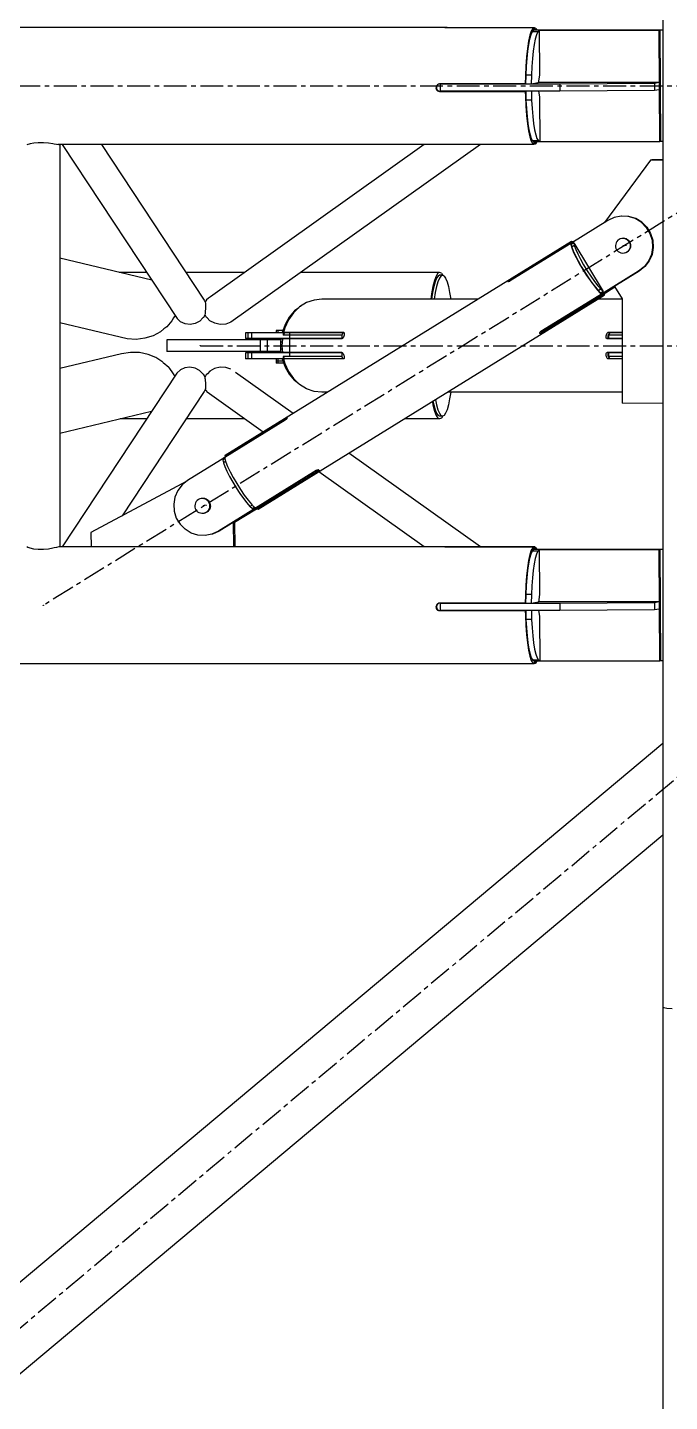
# Model space of a CAD drawing. Header units: millimetres. Extents: x 5143 to 30813, y 232 to 21408.
# Drawn here: x 11543.5 to 11766.2, y 8814.3 to 9290.6 of the extents above; entities that cross this region are included whole.
import ezdxf

# ---------------------------------------------------------------- set-up
doc = ezdxf.new("R2010")
doc.units = ezdxf.units.MM
doc.header["$LTSCALE"] = 0.25
doc.linetypes.add('CENTER', pattern=[50.8, 31.75, -6.35, 6.35, -6.35])
doc.linetypes.add('XKITLINE00', pattern=[0])

msp = doc.modelspace()

# ---------------------------------------------------------------- linework, layer by layer
at = {"color": 8, "linetype": 'XKITLINE00'}
for p, q in [((11763.8, 10620.27), (11763.8, 8951.04)), ((11688.46, 9290.57), (10454.1, 9290.57)), ((11688.21, 9290.52), (11688.2, 9290.49)), ((11688.29, 9290.46), (11688.2, 9290.49)), ((11688.31, 9290.55), (11688.21, 9290.52)), ((11688.45, 9290.44), (11688.29, 9290.46)), ((11688.46, 9290.57), (11688.31, 9290.55)), ((11688.7, 9290.42), (11688.45, 9290.44)), ((11688.49, 9290.57), (11688.46, 9290.57)), ((11688.75, 9290.54), (11688.49, 9290.57)), ((11689, 9290.41), (11688.7, 9290.42)), ((11689.06, 9290.53), (11688.75, 9290.54)), ((11689.34, 9290.4), (11689, 9290.41)), ((11689.4, 9290.51), (11689.06, 9290.53)), ((11718.97, 9290.4), (11689.34, 9290.4)), ((11689.75, 9290.51), (11689.4, 9290.51)), ((11689.4, 9290.51), (11689.4, 9290.4)), ((11719.39, 9290.51), (11689.75, 9290.51)), ((11689.75, 9290.51), (11689.76, 9290.4)), ((11717.7, 9287.86), (11717.25, 9285.83)), ((11718.06, 9288.03), (11717.64, 9286.56)), ((11718.2, 9289.35), (11717.7, 9287.86)), ((11718.52, 9289.05), (11718.06, 9288.03)), ((11718.73, 9290.27), (11718.2, 9289.35)), ((11718.99, 9289.59), (11718.52, 9289.05)), ((11720.49, 9289.05), (11718.52, 9289.05)), ((11718.97, 9290.4), (11718.73, 9290.27)), ((11718.97, 9290.4), (11718.98, 9289.57)), ((11762.85, 9289.6), (11718.98, 9289.6)), ((11720.97, 9289.59), (11718.99, 9289.59)), ((11719.38, 9289.66), (11719.38, 9289.6)), ((11721.36, 9289.66), (11719.38, 9289.66)), ((11719.39, 9290.51), (11719.4, 9289.66)), ((11719.82, 9290.27), (11719.39, 9290.51)), ((11720.04, 9288.03), (11719.61, 9286.56)), ((11719.82, 9290.27), (11720.17, 9289.66)), ((11720.49, 9289.05), (11720.04, 9288.03)), ((11720.97, 9289.59), (11720.49, 9289.05)), ((11720.97, 9289.59), (11721.04, 9273.99)), ((11762.46, 9289.53), (11720.97, 9289.53)), ((11721.36, 9289.66), (11721.36, 9289.6)), ((11721.42, 9289.62), (11721.36, 9289.66)), ((11723.64, 9289.66), (11723.33, 9289.6)), ((11763.8, 9289.6), (11723.33, 9289.6)), ((11763.8, 9289.66), (11723.64, 9289.66)), ((11762.85, 9289.6), (11762.46, 9289.53)), ((11762.46, 9289.53), (11762.64, 9250.95)), ((11762.85, 9289.6), (11763.03, 9251.02)), ((11716.86, 9283.32), (11716.55, 9280.42)), ((11716.93, 9282.41), (11716.66, 9279.83)), ((11717.25, 9285.83), (11716.86, 9283.32)), ((11717.26, 9284.66), (11716.93, 9282.41)), ((11717.64, 9286.56), (11717.26, 9284.66)), ((11718.9, 9282.41), (11718.63, 9279.83)), ((11719.23, 9284.66), (11718.9, 9282.41)), ((11719.61, 9286.56), (11719.23, 9284.66)), ((11716.55, 9280.42), (11716.32, 9277.22)), ((11716.66, 9279.83), (11716.45, 9277.02)), ((11718.63, 9279.83), (11718.43, 9277.02)), ((11716.17, 9273.8), (11716.14, 9271.02)), ((11716.32, 9277.22), (11716.17, 9273.8)), ((11716.32, 9274.03), (11716.27, 9270.95)), ((11716.45, 9277.02), (11716.32, 9274.03)), ((11718.3, 9274.03), (11716.32, 9274.03)), ((11718.3, 9274.03), (11718.24, 9270.95)), ((11718.43, 9277.02), (11718.3, 9274.03)), ((11721.04, 9273.99), (11720.66, 9271.41)), ((11685.2, 9270.02), (11685.16, 9269.67)), ((11685.16, 9269.67), (11685.21, 9269.32)), ((11685.31, 9270.27), (11685.2, 9270.02)), ((11685.21, 9269.32), (11685.35, 9269)), ((11685.33, 9270.34), (11685.31, 9270.27)), ((11685.55, 9270.63), (11685.33, 9270.34)), ((11685.39, 9270.05), (11685.35, 9269.71)), ((11685.35, 9269.71), (11685.4, 9269.36)), ((11685.35, 9269), (11685.57, 9268.72)), ((11685.47, 9270.27), (11685.39, 9270.05)), ((11685.4, 9269.36), (11685.53, 9269.03)), ((11685.52, 9270.38), (11685.47, 9270.27)), ((11685.73, 9270.66), (11685.52, 9270.38)), ((11685.53, 9269.03), (11685.75, 9268.75)), ((11685.83, 9270.84), (11685.55, 9270.63)), ((11685.85, 9268.5), (11685.57, 9268.72)), ((11686.01, 9270.88), (11685.73, 9270.66)), ((11686.03, 9268.54), (11685.75, 9268.75)), ((11686.15, 9270.98), (11685.83, 9270.84)), ((11686.17, 9268.37), (11685.85, 9268.5)), ((11686.3, 9271), (11686.01, 9270.88)), ((11686.35, 9268.4), (11686.03, 9268.54)), ((11686.5, 9271.02), (11686.15, 9270.98)), ((11686.35, 9268.4), (11686.17, 9268.37)), ((11686.52, 9268.32), (11686.17, 9268.37)), ((11686.7, 9268.36), (11686.35, 9268.4)), ((11716.14, 9271.02), (11686.5, 9271.02)), ((11686.7, 9268.36), (11686.52, 9268.32)), ((11716.15, 9268.32), (11686.52, 9268.32)), ((11687.02, 9271.02), (11686.64, 9270.95)), ((11716.27, 9270.95), (11686.64, 9270.95)), ((11686.64, 9270.95), (11686.65, 9268.45)), ((11716.28, 9268.45), (11686.65, 9268.45)), ((11716.28, 9268.36), (11686.7, 9268.36)), ((11689.45, 9268.45), (11689.45, 9268.36)), ((11716.27, 9271.05), (11716.14, 9271.02)), ((11716.28, 9268.35), (11716.15, 9268.32)), ((11716.15, 9268.32), (11716.17, 9266.75)), ((11718.24, 9270.95), (11716.27, 9270.95)), ((11718.25, 9268.45), (11716.28, 9268.45)), ((11716.29, 9268.45), (11716.28, 9268.45)), ((11716.28, 9268.45), (11716.36, 9265.39)), ((11720.66, 9271.41), (11718.24, 9270.95)), ((11728.13, 9270.95), (11718.25, 9270.95)), ((11718.26, 9268.45), (11718.25, 9268.45)), ((11718.25, 9268.45), (11718.34, 9265.39)), ((11728.14, 9268.45), (11718.26, 9268.45)), ((11762.54, 9271.49), (11720.67, 9271.49)), ((11720.75, 9268.45), (11721.07, 9266.49)), ((11760.99, 9271.19), (11728.13, 9270.95)), ((11728.13, 9270.95), (11728.14, 9268.45)), ((11761, 9268.69), (11728.14, 9268.45)), ((11762.54, 9271.49), (11760.99, 9271.19)), ((11760.99, 9271.19), (11761, 9268.69)), ((11762.55, 9268.99), (11761, 9268.69)), ((11762.54, 9271.49), (11762.55, 9268.99)), ((11716.17, 9266.75), (11716.32, 9263.33)), ((11716.32, 9263.33), (11716.55, 9260.12)), ((11718.34, 9265.39), (11716.36, 9265.39)), ((11716.36, 9265.39), (11716.52, 9262.46)), ((11718.34, 9265.39), (11718.5, 9262.46)), ((11721.07, 9266.49), (11721.15, 9250.89)), ((11716.52, 9262.46), (11716.75, 9259.73)), ((11716.55, 9260.12), (11716.86, 9257.23)), ((11716.75, 9259.73), (11717.04, 9257.26)), ((11718.5, 9262.46), (11718.72, 9259.73)), ((11718.72, 9259.73), (11719.02, 9257.26)), ((11716.86, 9257.23), (11717.25, 9254.72)), ((11717.04, 9257.26), (11717.39, 9255.13)), ((11717.25, 9254.72), (11717.7, 9252.69)), ((11717.39, 9255.13), (11717.79, 9253.39)), ((11719.02, 9257.26), (11719.37, 9255.13)), ((11719.37, 9255.13), (11719.77, 9253.39)), ((11543.59, 9250.03), (11543.31, 9249.93)), ((11544.13, 9250.08), (11543.59, 9250.03)), ((11544.4, 9250.2), (11544.13, 9250.08)), ((11545.66, 9250.45), (11544.4, 9250.2)), ((11547.25, 9250.58), (11545.66, 9250.45)), ((11549.01, 9250.58), (11547.25, 9250.58)), ((11550.77, 9250.45), (11549.01, 9250.58)), ((11552.36, 9250.2), (11550.77, 9250.45)), ((11552.79, 9250.08), (11552.36, 9250.2)), ((11553.62, 9250.03), (11552.79, 9250.08)), ((11554.43, 9249.94), (11553.62, 9250.03)), ((11688.46, 9249.97), (11554.09, 9249.97)), ((11554.3, 9249.97), (11554.27, 9249.95)), ((11554.57, 9249.88), (11554.43, 9249.94)), ((11554.69, 9249.97), (11554.57, 9249.88)), ((11554.71, 9249.97), (11554.71, 9110.61)), ((11555.59, 9249.97), (11595.38, 9189.69)), ((11569.22, 9249.97), (11604.81, 9196.06)), ((11681.05, 9249.97), (11606.99, 9197.22)), ((11700.6, 9250.04), (11614.08, 9188.41)), ((11688.47, 9249.98), (11688.46, 9249.97)), ((11688.64, 9250.01), (11688.47, 9249.98)), ((11688.88, 9250.02), (11688.64, 9250.01)), ((11689.18, 9250.04), (11688.88, 9250.02)), ((11689.52, 9250.04), (11689.18, 9250.04)), ((11719.16, 9250.04), (11689.52, 9250.04)), ((11717.7, 9252.69), (11718.2, 9251.2)), ((11717.79, 9253.39), (11718.23, 9252.09)), ((11718.2, 9251.2), (11718.73, 9250.28)), ((11718.23, 9252.09), (11718.69, 9251.24)), ((11720.67, 9251.24), (11718.69, 9251.24)), ((11719.17, 9250.89), (11718.69, 9251.24)), ((11719.16, 9250.04), (11718.73, 9250.28)), ((11719.16, 9250.9), (11719.16, 9250.04)), ((11719.58, 9250.15), (11719.16, 9250.15)), ((11721.15, 9250.89), (11719.17, 9250.89)), ((11719.57, 9250.89), (11719.58, 9250.15)), ((11719.82, 9250.28), (11719.58, 9250.15)), ((11719.77, 9253.39), (11720.2, 9252.09)), ((11720.17, 9250.89), (11719.82, 9250.28)), ((11720.2, 9252.09), (11720.67, 9251.24)), ((11721.15, 9250.89), (11720.67, 9251.24)), ((11762.64, 9250.95), (11721.15, 9250.95)), ((11763.03, 9251.02), (11762.64, 9250.95)), ((11763.8, 9251.02), (11763.03, 9251.02)), ((11759.61, 9244.61), (11743.62, 9222.98)), ((11760.08, 9244.7), (11759.61, 9244.61)), ((11763.8, 9244.59), (11759.61, 9244.61)), ((11763.8, 9244.69), (11760.08, 9244.7)), ((11752.1, 9225.09), (11749.65, 9225.23)), ((11744.78, 9223.7), (11731.91, 9215.74)), ((11747.01, 9224.73), (11744.78, 9223.7)), ((11749.42, 9225.19), (11747.01, 9224.73)), ((11751.87, 9225.04), (11749.42, 9225.19)), ((11754.21, 9224.31), (11751.87, 9225.04)), ((11754.45, 9224.36), (11752.1, 9225.09)), ((11756.32, 9223.04), (11754.21, 9224.31)), ((11756.56, 9223.08), (11754.45, 9224.36)), ((11758.07, 9221.29), (11756.32, 9223.04)), ((11758.31, 9221.33), (11756.56, 9223.08)), ((11758.07, 9221.29), (11759.36, 9219.17)), ((11758.31, 9221.33), (11759.59, 9219.22)), ((11732.12, 9216.4), (11612.12, 9142.17)), ((11731.91, 9215.71), (11710.89, 9202.71)), ((11731.94, 9216.16), (11710.91, 9203.16)), ((11731.91, 9215.74), (11732.11, 9215.42)), ((11731.91, 9215.71), (11732.1, 9215.41)), ((11731.91, 9215.71), (11731.94, 9215.33)), ((11731.93, 9215.71), (11731.92, 9215.7)), ((11732.12, 9216.4), (11731.94, 9216.16)), ((11731.94, 9216.16), (11732.12, 9215.87)), ((11732.94, 9215.93), (11732.1, 9215.41)), ((11732.53, 9216.28), (11732.12, 9216.4)), ((11732.2, 9216), (11732.14, 9215.88)), ((11733.05, 9216.52), (11732.2, 9216)), ((11732.53, 9216.28), (11732.57, 9216.22)), ((11732.94, 9215.93), (11743.21, 9199.01)), ((11732.94, 9215.93), (11733.15, 9214.98)), ((11733.05, 9216.52), (11732.98, 9216.4)), ((11733.17, 9216.58), (11733.05, 9216.52)), ((11733.26, 9216.58), (11733.17, 9216.58)), ((11747.66, 9215.98), (11747.49, 9215.5)), ((11747.91, 9216.42), (11747.66, 9215.98)), ((11748.24, 9216.8), (11747.91, 9216.42)), ((11748.65, 9217.11), (11748.24, 9216.8)), ((11749.1, 9217.33), (11748.65, 9217.11)), ((11749.58, 9217.46), (11749.1, 9217.33)), ((11750.09, 9217.48), (11749.58, 9217.46)), ((11749.71, 9217.48), (11749.58, 9217.46)), ((11750.21, 9217.51), (11749.71, 9217.48)), ((11750.59, 9217.41), (11750.09, 9217.48)), ((11750.71, 9217.44), (11750.21, 9217.51)), ((11751.06, 9217.24), (11750.59, 9217.41)), ((11751.19, 9217.27), (11750.71, 9217.44)), ((11751.5, 9216.99), (11751.06, 9217.24)), ((11751.62, 9217.01), (11751.19, 9217.27)), ((11751.87, 9216.65), (11751.5, 9216.99)), ((11752, 9216.67), (11751.62, 9217.01)), ((11751.87, 9216.65), (11752.18, 9216.24)), ((11752, 9216.67), (11752.3, 9216.26)), ((11752.3, 9216.26), (11752.18, 9216.24)), ((11752.18, 9216.24), (11752.4, 9215.78)), ((11752.3, 9216.26), (11752.52, 9215.8)), ((11752.4, 9215.78), (11752.53, 9215.29)), ((11752.52, 9215.8), (11752.65, 9215.31)), ((11759.36, 9219.17), (11760.11, 9216.8)), ((11759.59, 9219.22), (11760.34, 9216.85)), ((11760.11, 9216.8), (11760.28, 9214.33)), ((11760.34, 9216.85), (11760.51, 9214.37)), ((11731.94, 9215.33), (11732.3, 9214.16)), ((11732.1, 9215.41), (11732.31, 9214.46)), ((11732.3, 9214.16), (11732.92, 9212.63)), ((11733.15, 9214.98), (11732.31, 9214.46)), ((11732.31, 9214.46), (11732.79, 9213.15)), ((11732.79, 9213.15), (11733.51, 9211.54)), ((11732.92, 9212.63), (11733.8, 9210.82)), ((11733.15, 9214.98), (11733.63, 9213.67)), ((11733.51, 9211.54), (11734.45, 9209.71)), ((11733.63, 9213.67), (11734.36, 9212.06)), ((11734.36, 9212.06), (11735.29, 9210.23)), ((11747.49, 9215.5), (11747.43, 9215)), ((11747.43, 9215), (11747.46, 9214.49)), ((11747.46, 9214.49), (11747.58, 9213.99)), ((11747.58, 9213.99), (11747.81, 9213.53)), ((11747.81, 9213.53), (11748.11, 9213.13)), ((11748.49, 9212.79), (11748.11, 9213.13)), ((11748.92, 9212.53), (11748.49, 9212.79)), ((11749.4, 9212.36), (11748.92, 9212.53)), ((11749.9, 9212.29), (11749.4, 9212.36)), ((11750.4, 9212.32), (11749.9, 9212.29)), ((11750.89, 9212.45), (11750.4, 9212.32)), ((11750.52, 9212.34), (11750.4, 9212.32)), ((11751.01, 9212.47), (11750.52, 9212.34)), ((11751.34, 9212.67), (11750.89, 9212.45)), ((11751.46, 9212.69), (11751.01, 9212.47)), ((11751.74, 9212.97), (11751.34, 9212.67)), ((11751.46, 9212.69), (11751.34, 9212.67)), ((11751.86, 9213), (11751.46, 9212.69)), ((11752.07, 9213.35), (11751.74, 9212.97)), ((11752.2, 9213.38), (11751.86, 9213)), ((11752.33, 9213.79), (11752.07, 9213.35)), ((11752.45, 9213.82), (11752.2, 9213.38)), ((11752.49, 9214.27), (11752.33, 9213.79)), ((11752.62, 9214.3), (11752.45, 9213.82)), ((11752.56, 9214.78), (11752.49, 9214.27)), ((11752.53, 9215.29), (11752.56, 9214.78)), ((11752.68, 9214.8), (11752.62, 9214.3)), ((11752.65, 9215.31), (11752.68, 9214.8)), ((11759.86, 9211.88), (11758.87, 9209.62)), ((11760.09, 9211.93), (11759.1, 9209.66)), ((11760.28, 9214.33), (11759.86, 9211.88)), ((11760.51, 9214.37), (11760.09, 9211.93)), ((11586.6, 9202.99), (11554.71, 9210.61)), ((11733.8, 9210.82), (11734.87, 9208.82)), ((11734.45, 9209.71), (11735.55, 9207.74)), ((11734.87, 9208.82), (11736.09, 9206.73)), ((11735.29, 9210.23), (11736.39, 9208.26)), ((11735.55, 9207.74), (11736.77, 9205.74)), ((11736.09, 9206.73), (11737.39, 9204.66)), ((11736.39, 9208.26), (11737.61, 9206.27)), ((11737.61, 9206.27), (11738.87, 9204.33)), ((11757.37, 9207.66), (11755.45, 9206.12)), ((11757.6, 9207.7), (11755.69, 9206.16)), ((11758.87, 9209.62), (11757.37, 9207.66)), ((11757.6, 9207.7), (11757.37, 9207.66)), ((11759.1, 9209.66), (11757.6, 9207.7)), ((11584.83, 9205.67), (11575.35, 9205.67)), ((11618.91, 9205.67), (11598.46, 9205.67)), ((11686.44, 9205.67), (11638.32, 9205.67)), ((11684.65, 9202.91), (11684.12, 9200.82)), ((11684.86, 9202.47), (11684.39, 9200.8)), ((11685.22, 9204.43), (11684.65, 9202.91)), ((11685.37, 9203.69), (11684.86, 9202.47)), ((11685.82, 9205.36), (11685.22, 9204.43)), ((11685.9, 9204.43), (11685.37, 9203.69)), ((11685.85, 9202.47), (11685.38, 9200.8)), ((11686.44, 9205.67), (11685.82, 9205.36)), ((11686.36, 9203.69), (11685.85, 9202.47)), ((11686.44, 9204.67), (11685.9, 9204.43)), ((11686.89, 9204.43), (11686.36, 9203.69)), ((11687.06, 9205.36), (11686.44, 9205.67)), ((11687.43, 9204.67), (11686.44, 9204.67)), ((11687.43, 9204.67), (11686.89, 9204.43)), ((11687.06, 9205.36), (11687.54, 9204.63)), ((11687.97, 9204.43), (11687.43, 9204.67)), ((11687.97, 9204.43), (11688.5, 9203.69)), ((11688.5, 9203.69), (11689, 9202.47)), ((11689, 9202.47), (11689.48, 9200.8)), ((11710.18, 9202.65), (11710.15, 9202.54)), ((11710.15, 9202.54), (11710.2, 9202.48)), ((11710.2, 9202.68), (11710.18, 9202.65)), ((11710.3, 9202.76), (11710.2, 9202.68)), ((11710.3, 9202.46), (11710.2, 9202.48)), ((11710.48, 9202.88), (11710.3, 9202.76)), ((11710.47, 9202.5), (11710.3, 9202.46)), ((11710.67, 9202.58), (11710.47, 9202.5)), ((11710.69, 9203.02), (11710.48, 9202.88)), ((11710.89, 9202.71), (11710.67, 9202.58)), ((11710.91, 9203.16), (11710.69, 9203.02)), ((11710.69, 9203.02), (11710.88, 9202.7)), ((11710.91, 9203.16), (11711.11, 9202.84)), ((11755.69, 9206.16), (11721.79, 9185.2)), ((11736.77, 9205.74), (11738.03, 9203.81)), ((11737.39, 9204.66), (11738.72, 9202.71)), ((11738.03, 9203.81), (11739.28, 9202.04)), ((11738.72, 9202.71), (11740, 9200.97)), ((11738.87, 9204.33), (11740.12, 9202.56)), ((11739.28, 9202.04), (11740.46, 9200.51)), ((11740.12, 9202.56), (11741.3, 9201.03)), ((11755.45, 9206.12), (11742.59, 9198.16)), ((11755.69, 9206.16), (11755.45, 9206.12)), ((11606.32, 9196.72), (11605.65, 9196.23)), ((11606.99, 9197.22), (11606.32, 9196.72)), ((11607.08, 9197.25), (11606.99, 9197.22)), ((11743.47, 9197.71), (11623.46, 9123.48)), ((11683.65, 9198.24), (11683.4, 9196.42)), ((11683.95, 9198.72), (11683.6, 9196.42)), ((11684.12, 9200.82), (11683.65, 9198.24)), ((11684.39, 9200.8), (11683.95, 9198.72)), ((11684.94, 9198.72), (11684.59, 9196.42)), ((11685.38, 9200.8), (11684.94, 9198.72)), ((11689.48, 9200.8), (11689.91, 9198.72)), ((11689.91, 9198.72), (11690.27, 9196.42)), ((11742.55, 9198.18), (11721.53, 9185.18)), ((11742.7, 9198.18), (11721.67, 9185.18)), ((11743.06, 9197.84), (11722.04, 9184.83)), ((11740, 9200.97), (11741.17, 9199.55)), ((11740.46, 9200.51), (11741.51, 9199.31)), ((11741.17, 9199.55), (11742.17, 9198.49)), ((11741.3, 9201.03), (11742.35, 9199.83)), ((11742.35, 9199.83), (11741.51, 9199.31)), ((11742.37, 9198.49), (11741.51, 9199.31)), ((11742.55, 9198.18), (11742.17, 9198.49)), ((11743.21, 9199.01), (11742.35, 9199.83)), ((11743.21, 9199.01), (11742.37, 9198.49)), ((11742.37, 9198.49), (11742.55, 9198.18)), ((11742.38, 9198.49), (11742.59, 9198.16)), ((11742.7, 9198.18), (11742.59, 9198.16)), ((11742.84, 9198.21), (11743.06, 9197.84)), ((11742.84, 9198.21), (11742.88, 9198.14)), ((11743.72, 9198.66), (11742.88, 9198.14)), ((11743.09, 9198.06), (11742.88, 9198.14)), ((11743.47, 9197.71), (11743.06, 9197.84)), ((11743.93, 9198.58), (11743.09, 9198.06)), ((11743.26, 9198.05), (11743.09, 9198.06)), ((11743.39, 9198.12), (11743.26, 9198.05)), ((11744.23, 9198.64), (11743.39, 9198.12)), ((11743.65, 9197.95), (11743.47, 9197.71)), ((11743.51, 9198.19), (11743.65, 9197.95)), ((11743.68, 9198.73), (11743.72, 9198.66)), ((11743.93, 9198.58), (11743.72, 9198.66)), ((11744.1, 9198.57), (11743.93, 9198.58)), ((11744.23, 9198.64), (11744.1, 9198.57)), ((11744.15, 9199.03), (11744.31, 9198.78)), ((11744.31, 9198.78), (11744.23, 9198.64)), ((11747.21, 9200.65), (11744.29, 9198.84)), ((11747.25, 9200.58), (11744.32, 9198.76)), ((11747.09, 9200.85), (11749.74, 9196.48)), ((11604.81, 9196.06), (11605.07, 9195.56)), ((11605.07, 9195.56), (11605.23, 9195.13)), ((11605.65, 9196.23), (11605.13, 9195.44)), ((11605.24, 9193.56), (11605.15, 9191.83)), ((11605.23, 9195.13), (11605.21, 9195.02)), ((11605.21, 9195.02), (11605.28, 9193.77)), ((11605.28, 9193.77), (11605.24, 9193.56)), ((11636.16, 9192.33), (11634.3, 9190.19)), ((11637.88, 9193.7), (11635.77, 9191.69)), ((11637.61, 9193.44), (11636.16, 9192.33)), ((11640.29, 9195.2), (11637.88, 9193.7)), ((11638.34, 9194), (11638.21, 9193.91)), ((11638.48, 9194.07), (11638.34, 9194)), ((11642.9, 9196.11), (11640.29, 9195.2)), ((11645.62, 9196.42), (11642.9, 9196.11)), ((11699.83, 9196.42), (11645.62, 9196.42)), ((11749.74, 9196.42), (11741.39, 9196.42)), ((11749.74, 9196.48), (11749.74, 9160.31)), ((11578.05, 9182.66), (11554.71, 9188.23)), ((11593.61, 9188.86), (11591.81, 9186.83)), ((11594.15, 9189.89), (11593.61, 9188.86)), ((11594.72, 9190.69), (11594.15, 9189.89)), ((11596.62, 9188.54), (11595.38, 9189.69)), ((11598.18, 9187.82), (11596.62, 9188.54)), ((11599.92, 9187.62), (11598.18, 9187.82)), ((11601.66, 9187.95), (11599.92, 9187.62)), ((11603.24, 9188.78), (11601.66, 9187.95)), ((11604.37, 9189.89), (11603.24, 9188.78)), ((11604.5, 9190.02), (11604.37, 9189.89)), ((11605.01, 9190.9), (11604.5, 9190.02)), ((11605.08, 9191.53), (11605.01, 9190.9)), ((11605.03, 9191.11), (11605.51, 9190.22)), ((11605.15, 9191.83), (11605.08, 9191.53)), ((11605.85, 9189.89), (11605.51, 9190.22)), ((11605.85, 9189.89), (11606.77, 9188.93)), ((11608.43, 9188.04), (11606.77, 9188.93)), ((11610.32, 9187.63), (11608.43, 9188.04)), ((11612.27, 9187.76), (11610.32, 9187.63)), ((11614.08, 9188.41), (11612.27, 9187.76)), ((11632.84, 9187.67), (11631.83, 9184.87)), ((11634.04, 9189.25), (11632.76, 9186.46)), ((11634.3, 9190.19), (11632.84, 9187.67)), ((11633.32, 9187.67), (11632.84, 9187.67)), ((11635.77, 9191.69), (11634.04, 9189.25)), ((11581.17, 9182.47), (11578.05, 9182.66)), ((11584.24, 9182.83), (11581.17, 9182.47)), ((11587.11, 9183.71), (11584.24, 9182.83)), ((11589.64, 9185.08), (11587.11, 9183.71)), ((11590.79, 9186.08), (11589.64, 9185.08)), ((11591.81, 9186.83), (11590.79, 9186.08)), ((11619.07, 9184.77), (11619.07, 9182.77)), ((11653.22, 9184.77), (11619.07, 9184.77)), ((11621.16, 9182.77), (11619.07, 9182.77)), ((11619.9, 9184.77), (11619.9, 9182.77)), ((11621.16, 9184.77), (11621.16, 9182.77)), ((11652.81, 9182.77), (11621.16, 9182.77)), ((11629.86, 9185.57), (11629.77, 9185.57)), ((11629.77, 9185.57), (11629.77, 9184.77)), ((11632.08, 9185.57), (11629.86, 9185.57)), ((11630.38, 9185.57), (11630.38, 9184.77)), ((11630.39, 9182.77), (11630.39, 9182.27)), ((11631.39, 9182.67), (11631.27, 9181.48)), ((11631.9, 9182.67), (11631.39, 9182.67)), ((11631.9, 9182.67), (11631.7, 9180.27)), ((11632.34, 9184.87), (11631.83, 9184.87)), ((11652.58, 9182.67), (11631.9, 9182.67)), ((11632.2, 9184.77), (11632.2, 9183.97)), ((11632.6, 9184.77), (11632.2, 9183.97)), ((11652.47, 9183.97), (11632.2, 9183.97)), ((11632.76, 9186.46), (11632.34, 9184.87)), ((11653.03, 9184.87), (11632.34, 9184.87)), ((11636.68, 9184.87), (11636.68, 9184.77)), ((11638.31, 9182.77), (11638.31, 9182.67)), ((11638.93, 9184.87), (11638.93, 9184.77)), ((11652.87, 9184.77), (11652.47, 9183.97)), ((11652.47, 9183.97), (11652.47, 9182.77)), ((11652.75, 9182.72), (11652.58, 9182.67)), ((11652.9, 9182.85), (11652.75, 9182.72)), ((11653.04, 9183.05), (11652.9, 9182.85)), ((11653.17, 9184.83), (11653.03, 9184.87)), ((11653.15, 9183.32), (11653.04, 9183.05)), ((11653.18, 9183.43), (11653.15, 9183.32)), ((11653.17, 9184.83), (11653.29, 9184.7)), ((11653.26, 9183.62), (11653.18, 9183.43)), ((11653.34, 9183.93), (11653.26, 9183.62)), ((11653.29, 9184.7), (11653.36, 9184.5)), ((11653.37, 9184.23), (11653.34, 9183.93)), ((11653.36, 9184.5), (11653.37, 9184.23)), ((11721.07, 9184.73), (11721.05, 9184.6)), ((11721.05, 9184.6), (11721.1, 9184.51)), ((11721.16, 9184.88), (11721.07, 9184.73)), ((11721.22, 9184.46), (11721.1, 9184.51)), ((11721.32, 9185.03), (11721.16, 9184.88)), ((11721.26, 9184.46), (11721.22, 9184.46)), ((11721.38, 9184.5), (11721.26, 9184.46)), ((11721.32, 9185.01), (11721.28, 9184.99)), ((11721.53, 9185.18), (11721.32, 9185.03)), ((11721.55, 9185.12), (11721.32, 9185.01)), ((11721.58, 9184.58), (11721.38, 9184.5)), ((11721.66, 9185.19), (11721.55, 9185.12)), ((11721.55, 9185.12), (11721.81, 9184.7)), ((11721.81, 9184.7), (11721.58, 9184.58)), ((11721.62, 9185.23), (11721.67, 9185.18)), ((11721.79, 9185.2), (11721.67, 9185.18)), ((11721.81, 9185.21), (11722.04, 9184.83)), ((11722.04, 9184.83), (11721.81, 9184.7)), ((11744.08, 9183.62), (11744.05, 9183.43)), ((11744.05, 9183.43), (11744.06, 9183.32)), ((11744.06, 9183.32), (11744.13, 9183.05)), ((11744.16, 9183.93), (11744.08, 9183.62)), ((11744.13, 9183.05), (11744.23, 9182.85)), ((11744.28, 9184.23), (11744.16, 9183.93)), ((11744.37, 9182.72), (11744.23, 9182.85)), ((11744.44, 9184.5), (11744.28, 9184.23)), ((11745.09, 9182.72), (11744.37, 9182.72)), ((11744.52, 9182.67), (11744.37, 9182.72)), ((11744.61, 9184.7), (11744.44, 9184.5)), ((11749.74, 9182.67), (11744.52, 9182.67)), ((11744.79, 9184.83), (11744.61, 9184.7)), ((11744.96, 9184.87), (11744.79, 9184.83)), ((11745.54, 9184.83), (11744.79, 9184.83)), ((11744.82, 9183.62), (11744.79, 9183.32)), ((11744.79, 9183.32), (11744.79, 9183.26)), ((11744.79, 9183.26), (11744.85, 9183.05)), ((11744.9, 9183.93), (11744.82, 9183.62)), ((11744.85, 9183.05), (11744.95, 9182.85)), ((11745.03, 9184.23), (11744.9, 9183.93)), ((11745.09, 9182.72), (11744.95, 9182.85)), ((11749.74, 9184.87), (11744.96, 9184.87)), ((11745.18, 9184.5), (11745.03, 9184.23)), ((11745.45, 9184.77), (11745.05, 9183.97)), ((11749.74, 9183.97), (11745.05, 9183.97)), ((11745.05, 9183.97), (11745.05, 9182.77)), ((11749.74, 9182.77), (11745.05, 9182.77)), ((11745.24, 9182.67), (11745.09, 9182.72)), ((11745.36, 9184.7), (11745.18, 9184.5)), ((11745.44, 9184.76), (11745.36, 9184.7)), ((11749.74, 9184.77), (11745.45, 9184.77)), ((11745.54, 9184.83), (11745.46, 9184.77)), ((11745.71, 9184.87), (11745.54, 9184.83)), ((11579.19, 9177.96), (11576.08, 9177.49)), ((11582.32, 9177.89), (11579.19, 9177.96)), ((11585.34, 9177.27), (11582.32, 9177.89)), ((11591.8, 9182.27), (11591.8, 9178.27)), ((11629.33, 9182.27), (11591.8, 9182.27)), ((11631.35, 9178.27), (11591.8, 9178.27)), ((11619.07, 9177.77), (11619.07, 9175.77)), ((11652.81, 9177.77), (11619.07, 9177.77)), ((11619.9, 9177.77), (11619.9, 9175.77)), ((11621.16, 9177.77), (11621.16, 9175.77)), ((11624.23, 9182.27), (11624.23, 9178.27)), ((11626.63, 9182.27), (11626.63, 9178.27)), ((11631.35, 9182.27), (11629.33, 9182.27)), ((11630.39, 9178.27), (11630.39, 9177.77)), ((11631.27, 9181.48), (11631.23, 9180.27)), ((11631.23, 9180.27), (11631.27, 9179.07)), ((11631.8, 9181.48), (11631.27, 9181.48)), ((11631.8, 9179.07), (11631.27, 9179.07)), ((11631.27, 9179.07), (11631.39, 9177.87)), ((11631.9, 9177.87), (11631.39, 9177.87)), ((11631.7, 9180.27), (11631.9, 9177.87)), ((11652.58, 9177.87), (11631.9, 9177.87)), ((11638.31, 9177.87), (11638.31, 9177.77)), ((11652.47, 9177.77), (11652.47, 9176.58)), ((11652.75, 9177.83), (11652.58, 9177.87)), ((11652.9, 9177.7), (11652.75, 9177.83)), ((11652.9, 9177.7), (11653.04, 9177.5)), ((11744.23, 9177.7), (11744.13, 9177.5)), ((11744.37, 9177.83), (11744.23, 9177.7)), ((11744.52, 9177.87), (11744.37, 9177.83)), ((11745.09, 9177.83), (11744.37, 9177.83)), ((11749.74, 9177.87), (11744.52, 9177.87)), ((11744.95, 9177.7), (11744.85, 9177.5)), ((11745.09, 9177.83), (11744.95, 9177.7)), ((11749.74, 9177.77), (11745.05, 9177.77)), ((11745.05, 9177.77), (11745.05, 9176.58)), ((11745.24, 9177.87), (11745.09, 9177.83)), ((11576.08, 9177.49), (11554.71, 9172.39)), ((11588.08, 9176.15), (11585.34, 9177.27)), ((11590.42, 9174.58), (11588.08, 9176.15)), ((11590.42, 9174.58), (11590.61, 9174.38)), ((11592.49, 9172.7), (11590.61, 9174.38)), ((11599.86, 9172.85), (11598.12, 9172.65)), ((11601.61, 9172.52), (11599.86, 9172.85)), ((11610.29, 9172.83), (11608.41, 9172.39)), ((11612.25, 9172.73), (11610.29, 9172.83)), ((11619.9, 9175.77), (11619.07, 9175.77)), ((11632.6, 9175.77), (11619.9, 9175.77)), ((11629.77, 9175.77), (11629.77, 9174.97)), ((11629.86, 9174.97), (11629.77, 9174.97)), ((11629.86, 9174.97), (11629.77, 9174.97)), ((11629.77, 9174.97), (11629.77, 9174.17)), ((11629.86, 9174.17), (11629.77, 9174.17)), ((11632.08, 9174.97), (11629.86, 9174.97)), ((11632.08, 9174.97), (11629.86, 9174.97)), ((11632.37, 9174.17), (11629.86, 9174.17)), ((11630.38, 9175.77), (11630.38, 9174.97)), ((11630.38, 9174.97), (11630.38, 9174.17)), ((11632.34, 9175.67), (11631.83, 9175.67)), ((11631.83, 9175.67), (11632.84, 9172.88)), ((11652.47, 9176.58), (11632.2, 9176.58)), ((11632.2, 9176.58), (11632.2, 9175.77)), ((11632.2, 9176.58), (11632.6, 9175.77)), ((11653.03, 9175.67), (11632.34, 9175.67)), ((11632.34, 9175.67), (11632.76, 9174.09)), ((11653.22, 9175.77), (11632.6, 9175.77)), ((11632.76, 9174.09), (11634.04, 9171.3)), ((11633.32, 9172.88), (11632.84, 9172.88)), ((11632.84, 9172.88), (11634.3, 9170.36)), ((11636.68, 9175.77), (11636.68, 9175.67)), ((11638.93, 9175.77), (11638.93, 9175.67)), ((11652.47, 9176.58), (11652.87, 9175.77)), ((11653.17, 9175.72), (11653.03, 9175.67)), ((11653.04, 9177.5), (11653.15, 9177.23)), ((11653.15, 9177.23), (11653.18, 9177.12)), ((11653.29, 9175.85), (11653.17, 9175.72)), ((11653.18, 9177.12), (11653.26, 9176.93)), ((11653.26, 9176.93), (11653.34, 9176.62)), ((11653.36, 9176.05), (11653.29, 9175.85)), ((11653.34, 9176.62), (11653.37, 9176.32)), ((11653.37, 9176.32), (11653.36, 9176.05)), ((11744.06, 9177.23), (11744.05, 9177.12)), ((11744.05, 9177.12), (11744.08, 9176.93)), ((11744.13, 9177.5), (11744.06, 9177.23)), ((11744.08, 9176.93), (11744.16, 9176.62)), ((11744.16, 9176.62), (11744.28, 9176.32)), ((11744.28, 9176.32), (11744.44, 9176.05)), ((11744.44, 9176.05), (11744.61, 9175.85)), ((11744.79, 9175.72), (11744.61, 9175.85)), ((11744.85, 9177.5), (11744.79, 9177.29)), ((11744.79, 9177.29), (11744.79, 9177.23)), ((11744.79, 9177.23), (11744.82, 9176.93)), ((11745.54, 9175.72), (11744.79, 9175.72)), ((11744.96, 9175.67), (11744.79, 9175.72)), ((11744.82, 9176.93), (11744.9, 9176.62)), ((11744.9, 9176.62), (11745.03, 9176.32)), ((11749.74, 9175.67), (11744.96, 9175.67)), ((11745.03, 9176.32), (11745.18, 9176.05)), ((11749.74, 9176.58), (11745.05, 9176.58)), ((11745.05, 9176.58), (11745.45, 9175.77)), ((11745.18, 9176.05), (11745.36, 9175.85)), ((11745.44, 9175.79), (11745.36, 9175.85)), ((11749.74, 9175.77), (11745.45, 9175.77)), ((11745.54, 9175.72), (11745.46, 9175.77)), ((11745.71, 9175.67), (11745.54, 9175.72)), ((11595.33, 9170.77), (11555.59, 9110.57)), ((11592.49, 9172.7), (11594.02, 9170.56)), ((11594.02, 9170.56), (11594.56, 9169.61)), ((11596.56, 9171.93), (11595.33, 9170.77)), ((11598.12, 9172.65), (11596.56, 9171.93)), ((11603.19, 9171.69), (11601.61, 9172.52)), ((11604.32, 9170.57), (11603.19, 9171.69)), ((11604.45, 9170.45), (11604.32, 9170.57)), ((11604.45, 9170.45), (11605.02, 9169.46)), ((11605.02, 9169.46), (11605.07, 9169.02)), ((11605.53, 9170.16), (11605.05, 9169.22)), ((11605.07, 9169.02), (11605.14, 9168.72)), ((11605.14, 9168.72), (11605.24, 9166.98)), ((11605.95, 9170.57), (11605.53, 9170.16)), ((11606.78, 9171.47), (11605.95, 9170.57)), ((11608.41, 9172.39), (11606.78, 9171.47)), ((11614.08, 9172.12), (11612.25, 9172.73)), ((11635.68, 9156.75), (11615.61, 9171.04)), ((11634.04, 9171.3), (11635.77, 9168.86)), ((11634.3, 9170.36), (11636.16, 9168.22)), ((11637.88, 9166.85), (11635.77, 9168.86)), ((11637.61, 9167.1), (11636.16, 9168.22)), ((11604.77, 9164.42), (11576.3, 9121.29)), ((11605.09, 9165.05), (11604.77, 9164.42)), ((11605.23, 9165.42), (11605.09, 9165.05)), ((11605.14, 9165.15), (11605.82, 9164.18)), ((11605.28, 9166.78), (11605.21, 9165.52)), ((11605.21, 9165.52), (11605.23, 9165.42)), ((11605.24, 9166.98), (11605.28, 9166.78)), ((11625.29, 9150.31), (11605.82, 9164.18)), ((11640.29, 9165.35), (11637.88, 9166.85)), ((11638.34, 9166.54), (11638.21, 9166.64)), ((11638.48, 9166.48), (11638.34, 9166.54)), ((11642.9, 9164.44), (11640.29, 9165.35)), ((11645.62, 9164.12), (11642.9, 9164.44)), ((11647.61, 9164.12), (11645.62, 9164.12)), ((11749.74, 9164.12), (11689.17, 9164.12)), ((11690.27, 9164.12), (11689.91, 9161.83)), ((11683.91, 9160.87), (11684.12, 9159.73)), ((11684.12, 9159.73), (11684.65, 9157.64)), ((11684.13, 9161), (11684.39, 9159.75)), ((11684.39, 9159.75), (11684.86, 9158.08)), ((11685, 9161.54), (11685.38, 9159.75)), ((11685.38, 9159.75), (11685.85, 9158.08)), ((11689.48, 9159.75), (11689, 9158.08)), ((11689.91, 9161.83), (11689.48, 9159.75)), ((11763.8, 9160.24), (11749.74, 9160.31)), ((11586.55, 9157.48), (11554.71, 9149.87)), ((11584.83, 9154.87), (11575.65, 9154.87)), ((11618.88, 9154.87), (11598.46, 9154.87)), ((11632.93, 9154.48), (11611.91, 9141.48)), ((11632.96, 9154.93), (11611.93, 9141.93)), ((11633.15, 9154.64), (11632.93, 9154.48)), ((11633.17, 9155.07), (11632.96, 9154.93)), ((11632.96, 9154.93), (11633.14, 9154.63)), ((11633.35, 9154.8), (11633.15, 9154.64)), ((11633.36, 9155.17), (11633.17, 9155.07)), ((11633.17, 9155.07), (11633.34, 9154.79)), ((11633.5, 9154.96), (11633.35, 9154.8)), ((11633.5, 9155.25), (11633.36, 9155.17)), ((11633.56, 9155.27), (11633.5, 9155.25)), ((11633.6, 9155.1), (11633.5, 9154.96)), ((11633.59, 9155.27), (11633.56, 9155.27)), ((11633.59, 9155.27), (11633.63, 9155.21)), ((11633.63, 9155.21), (11633.6, 9155.1)), ((11686.44, 9154.87), (11674.22, 9154.87)), ((11684.65, 9157.64), (11685.22, 9156.12)), ((11684.86, 9158.08), (11685.37, 9156.86)), ((11685.22, 9156.12), (11685.82, 9155.19)), ((11685.37, 9156.86), (11685.9, 9156.12)), ((11686.44, 9154.87), (11685.82, 9155.19)), ((11685.85, 9158.08), (11686.36, 9156.86)), ((11686.44, 9155.87), (11685.9, 9156.12)), ((11686.36, 9156.86), (11686.89, 9156.12)), ((11687.43, 9155.87), (11686.44, 9155.87)), ((11687.06, 9155.19), (11686.44, 9154.87)), ((11687.43, 9155.87), (11686.89, 9156.12)), ((11687.54, 9155.92), (11687.06, 9155.19)), ((11687.97, 9156.12), (11687.43, 9155.87)), ((11688.5, 9156.86), (11687.97, 9156.12)), ((11689, 9158.08), (11688.5, 9156.86)), ((11611.91, 9141.51), (11599.04, 9133.55)), ((11611.94, 9141.09), (11611.25, 9140.66)), ((11611.25, 9140.66), (11611.46, 9139.71)), ((11611.36, 9141.24), (11611.29, 9141.13)), ((11612.08, 9141.69), (11611.36, 9141.24)), ((11612.21, 9140.18), (11611.46, 9139.71)), ((11611.46, 9139.71), (11611.94, 9138.4)), ((11611.98, 9141.52), (11611.91, 9141.51)), ((11611.91, 9141.51), (11611.92, 9141.49)), ((11611.91, 9141.48), (11611.94, 9141.1)), ((11612.12, 9142.17), (11611.93, 9141.93)), ((11611.93, 9141.93), (11612.12, 9141.62)), ((11611.94, 9141.1), (11612.29, 9139.93)), ((11612.12, 9141.62), (11611.95, 9141.52)), ((11612.12, 9141.62), (11612.12, 9141.61)), ((11612.29, 9139.93), (11612.92, 9138.39)), ((11700.6, 9110.51), (11655, 9142.99)), ((11643.84, 9136.98), (11609.95, 9116.01)), ((11611.94, 9138.4), (11612.67, 9136.79)), ((11612.67, 9136.79), (11613.6, 9134.95)), ((11612.92, 9138.39), (11613.79, 9136.58)), ((11613.6, 9134.95), (11614.71, 9132.99)), ((11613.79, 9136.58), (11614.86, 9134.58)), ((11643.57, 9136.96), (11622.55, 9123.95)), ((11643.71, 9136.95), (11622.69, 9123.95)), ((11644.08, 9136.61), (11623.06, 9123.6)), ((11643.81, 9137.08), (11643.57, 9136.96)), ((11643.66, 9137.01), (11643.71, 9136.95)), ((11643.84, 9136.98), (11643.71, 9136.95)), ((11643.78, 9137.07), (11643.84, 9136.98)), ((11644.05, 9137.17), (11643.81, 9137.08)), ((11644.01, 9137.16), (11643.82, 9137.04)), ((11643.82, 9137.04), (11644.08, 9136.61)), ((11644.04, 9137.17), (11644.29, 9136.75)), ((11644.27, 9137.22), (11644.05, 9137.17)), ((11644.29, 9136.75), (11644.08, 9136.61)), ((11644.45, 9137.22), (11644.27, 9137.22)), ((11644.47, 9136.88), (11644.29, 9136.75)), ((11644.57, 9137.17), (11644.45, 9137.22)), ((11644.58, 9136.99), (11644.47, 9136.88)), ((11644.57, 9137.17), (11644.63, 9137.08)), ((11644.62, 9137.05), (11644.58, 9136.99)), ((11681.08, 9110.57), (11644.6, 9136.55)), ((11644.63, 9137.08), (11644.62, 9137.05)), ((11598.72, 9133.29), (11565.52, 9115.52)), ((11595.63, 9130.05), (11594.64, 9127.79)), ((11597.12, 9132.01), (11595.63, 9130.05)), ((11599.04, 9133.55), (11597.12, 9132.01)), ((11614.71, 9132.99), (11615.92, 9130.99)), ((11614.86, 9134.58), (11616.08, 9132.5)), ((11615.92, 9130.99), (11617.18, 9129.06)), ((11616.08, 9132.5), (11617.39, 9130.42)), ((11617.39, 9130.42), (11618.71, 9128.47)), ((11594.64, 9127.79), (11594.22, 9125.34)), ((11594.22, 9125.34), (11594.39, 9122.87)), ((11601.63, 9125.32), (11601.56, 9124.82)), ((11601.79, 9125.8), (11601.63, 9125.32)), ((11602.05, 9126.24), (11601.79, 9125.8)), ((11602.38, 9126.62), (11602.05, 9126.24)), ((11602.78, 9126.93), (11602.38, 9126.62)), ((11603.23, 9127.15), (11602.78, 9126.93)), ((11603.72, 9127.28), (11603.23, 9127.15)), ((11604.22, 9127.31), (11603.72, 9127.28)), ((11603.84, 9127.3), (11603.72, 9127.28)), ((11604.35, 9127.33), (11603.84, 9127.3)), ((11603.97, 9127.33), (11603.84, 9127.3)), ((11604.35, 9127.33), (11603.84, 9127.3)), ((11604.47, 9127.36), (11603.97, 9127.33)), ((11604.72, 9127.24), (11604.22, 9127.31)), ((11604.85, 9127.26), (11604.35, 9127.33)), ((11604.85, 9127.26), (11604.35, 9127.33)), ((11604.97, 9127.28), (11604.47, 9127.36)), ((11605.2, 9127.07), (11604.72, 9127.24)), ((11605.32, 9127.09), (11604.85, 9127.26)), ((11605.32, 9127.09), (11604.85, 9127.26)), ((11605.45, 9127.12), (11604.97, 9127.28)), ((11605.63, 9126.81), (11605.2, 9127.07)), ((11605.76, 9126.83), (11605.32, 9127.09)), ((11605.76, 9126.83), (11605.32, 9127.09)), ((11605.88, 9126.86), (11605.45, 9127.12)), ((11606.01, 9126.47), (11605.63, 9126.81)), ((11606.13, 9126.49), (11605.76, 9126.83)), ((11606.13, 9126.49), (11605.76, 9126.83)), ((11606.26, 9126.52), (11605.88, 9126.86)), ((11606.01, 9126.47), (11606.31, 9126.06)), ((11606.13, 9126.49), (11606.44, 9126.09)), ((11606.13, 9126.49), (11606.44, 9126.09)), ((11606.26, 9126.52), (11606.56, 9126.11)), ((11606.44, 9126.09), (11606.31, 9126.06)), ((11606.31, 9126.06), (11606.53, 9125.6)), ((11606.56, 9126.11), (11606.44, 9126.09)), ((11606.44, 9126.09), (11606.66, 9125.63)), ((11606.44, 9126.09), (11606.66, 9125.63)), ((11606.53, 9125.6), (11606.66, 9125.11)), ((11606.56, 9126.11), (11606.78, 9125.65)), ((11606.66, 9125.63), (11606.79, 9125.14)), ((11606.66, 9125.63), (11606.79, 9125.14)), ((11606.78, 9125.65), (11606.91, 9125.16)), ((11617.18, 9129.06), (11618.43, 9127.29)), ((11618.43, 9127.29), (11619.61, 9125.76)), ((11618.71, 9128.47), (11619.99, 9126.74)), ((11619.61, 9125.76), (11620.66, 9124.55)), ((11619.99, 9126.74), (11621.16, 9125.31)), ((11621.16, 9125.31), (11622.16, 9124.26)), ((11594.39, 9122.87), (11595.13, 9120.5)), ((11595.13, 9120.5), (11596.42, 9118.38)), ((11601.56, 9124.82), (11601.59, 9124.31)), ((11601.59, 9124.31), (11601.72, 9123.82)), ((11601.72, 9123.82), (11601.94, 9123.36)), ((11601.94, 9123.36), (11602.25, 9122.95)), ((11602.62, 9122.61), (11602.25, 9122.95)), ((11603.06, 9122.35), (11602.62, 9122.61)), ((11603.53, 9122.19), (11603.06, 9122.35)), ((11604.03, 9122.11), (11603.53, 9122.19)), ((11604.53, 9122.14), (11604.03, 9122.11)), ((11605.02, 9122.27), (11604.53, 9122.14)), ((11604.66, 9122.17), (11604.53, 9122.14)), ((11605.15, 9122.29), (11604.66, 9122.17)), ((11605.15, 9122.29), (11604.66, 9122.17)), ((11604.78, 9122.19), (11604.66, 9122.17)), ((11605.27, 9122.32), (11604.78, 9122.19)), ((11605.47, 9122.49), (11605.02, 9122.27)), ((11605.6, 9122.52), (11605.15, 9122.29)), ((11605.6, 9122.52), (11605.15, 9122.29)), ((11605.72, 9122.54), (11605.27, 9122.32)), ((11605.87, 9122.8), (11605.47, 9122.49)), ((11605.6, 9122.52), (11605.47, 9122.49)), ((11606, 9122.82), (11605.6, 9122.52)), ((11606, 9122.82), (11605.6, 9122.52)), ((11605.72, 9122.54), (11605.6, 9122.52)), ((11606.12, 9122.85), (11605.72, 9122.54)), ((11606.21, 9123.18), (11605.87, 9122.8)), ((11606.33, 9123.2), (11606, 9122.82)), ((11606.33, 9123.2), (11606, 9122.82)), ((11606.46, 9123.23), (11606.12, 9122.85)), ((11606.46, 9123.62), (11606.21, 9123.18)), ((11606.59, 9123.64), (11606.33, 9123.2)), ((11606.59, 9123.64), (11606.33, 9123.2)), ((11606.63, 9124.1), (11606.46, 9123.62)), ((11606.71, 9123.66), (11606.46, 9123.23)), ((11606.75, 9124.12), (11606.59, 9123.64)), ((11606.75, 9124.12), (11606.59, 9123.64)), ((11606.69, 9124.6), (11606.63, 9124.1)), ((11606.66, 9125.11), (11606.69, 9124.6)), ((11606.88, 9124.15), (11606.71, 9123.66)), ((11606.82, 9124.63), (11606.75, 9124.12)), ((11606.82, 9124.63), (11606.75, 9124.12)), ((11606.79, 9125.14), (11606.82, 9124.63)), ((11606.79, 9125.14), (11606.82, 9124.63)), ((11606.94, 9124.65), (11606.88, 9124.15)), ((11606.91, 9125.16), (11606.94, 9124.65)), ((11622.58, 9123.93), (11609.71, 9115.97)), ((11622.2, 9123.32), (11615.36, 9119.09)), ((11622.32, 9123.3), (11615.36, 9118.99)), ((11621.43, 9125.03), (11620.66, 9124.55)), ((11621.52, 9123.73), (11620.66, 9124.55)), ((11622.26, 9124.18), (11621.52, 9123.73)), ((11621.99, 9123.45), (11622.03, 9123.39)), ((11622.87, 9123.91), (11622.03, 9123.39)), ((11622.24, 9123.31), (11622.03, 9123.39)), ((11622.55, 9123.95), (11622.16, 9124.26)), ((11622.96, 9123.75), (11622.24, 9123.31)), ((11622.41, 9123.3), (11622.24, 9123.31)), ((11622.54, 9123.36), (11622.41, 9123.3)), ((11623.02, 9123.66), (11622.54, 9123.36)), ((11622.56, 9123.96), (11622.58, 9123.93)), ((11622.69, 9123.95), (11622.58, 9123.93)), ((11622.63, 9124), (11622.69, 9123.95)), ((11622.83, 9123.97), (11623.06, 9123.6)), ((11622.83, 9123.97), (11622.87, 9123.91)), ((11623.46, 9123.48), (11623.06, 9123.6)), ((11598.17, 9116.63), (11596.42, 9118.38)), ((11600.28, 9115.35), (11598.17, 9116.63)), ((11609.71, 9115.97), (11607.48, 9114.94)), ((11609.95, 9116.01), (11607.72, 9114.99)), ((11609.95, 9116.01), (11609.71, 9115.97)), ((11614.89, 9119.07), (11614.93, 9110.52)), ((11615.36, 9119.36), (11615.4, 9110.61)), ((11565.52, 9115.52), (11565.54, 9110.52)), ((11602.63, 9114.63), (11600.28, 9115.35)), ((11605.08, 9114.48), (11602.63, 9114.63)), ((11607.48, 9114.94), (11605.08, 9114.48)), ((11607.72, 9114.99), (11607.48, 9114.94)), ((11543.59, 9110.36), (11543.31, 9110.56)), ((11544.12, 9110.24), (11543.59, 9110.36)), ((11544.4, 9110.1), (11544.12, 9110.24)), ((11545.66, 9109.78), (11544.4, 9110.1)), ((11547.25, 9109.62), (11545.66, 9109.78)), ((11549.01, 9109.62), (11547.25, 9109.62)), ((11550.77, 9109.78), (11549.01, 9109.62)), ((11552.36, 9110.1), (11550.77, 9109.78)), ((11552.79, 9110.24), (11552.36, 9110.1)), ((11553.62, 9110.36), (11552.79, 9110.24)), ((11554.43, 9110.56), (11553.62, 9110.36)), ((11554.57, 9110.66), (11554.43, 9110.56)), ((11565.54, 9110.57), (11554.45, 9110.57)), ((11554.71, 9110.61), (11554.57, 9110.66)), ((11554.71, 9110.61), (11554.59, 9110.57)), ((11614.93, 9110.52), (11565.54, 9110.52)), ((11615.4, 9110.61), (11614.93, 9110.52)), ((11688.48, 9110.57), (11615.19, 9110.57)), ((11688.23, 9110.52), (11688.22, 9110.49)), ((11688.31, 9110.46), (11688.22, 9110.49)), ((11688.33, 9110.55), (11688.23, 9110.52)), ((11688.48, 9110.44), (11688.31, 9110.46)), ((11688.48, 9110.57), (11688.33, 9110.55)), ((11688.52, 9110.57), (11688.48, 9110.57)), ((11688.72, 9110.42), (11688.48, 9110.44)), ((11688.77, 9110.54), (11688.52, 9110.57)), ((11689.02, 9110.41), (11688.72, 9110.42)), ((11689.08, 9110.53), (11688.77, 9110.54)), ((11689.36, 9110.4), (11689.02, 9110.41)), ((11689.43, 9110.51), (11689.08, 9110.53)), ((11718.99, 9110.4), (11689.36, 9110.4)), ((11689.78, 9110.51), (11689.43, 9110.51)), ((11689.43, 9110.51), (11689.43, 9110.4)), ((11719.41, 9110.51), (11689.78, 9110.51)), ((11689.78, 9110.51), (11689.78, 9110.4)), ((11717.71, 9107.86), (11717.26, 9105.83)), ((11717.65, 9106.56), (11717.26, 9104.66)), ((11718.07, 9108.03), (11717.65, 9106.56)), ((11718.21, 9109.35), (11717.71, 9107.86)), ((11718.53, 9109.05), (11718.07, 9108.03)), ((11718.74, 9110.27), (11718.21, 9109.35)), ((11719.01, 9109.59), (11718.53, 9109.05)), ((11720.51, 9109.05), (11718.53, 9109.05)), ((11718.99, 9110.4), (11718.74, 9110.27)), ((11718.99, 9110.4), (11718.99, 9109.57)), ((11762.86, 9109.6), (11718.99, 9109.6)), ((11720.98, 9109.59), (11719.01, 9109.59)), ((11719.62, 9106.56), (11719.24, 9104.66)), ((11719.4, 9109.66), (11719.4, 9109.6)), ((11721.37, 9109.66), (11719.4, 9109.66)), ((11719.41, 9110.51), (11719.41, 9109.66)), ((11719.84, 9110.27), (11719.41, 9110.51)), ((11720.05, 9108.03), (11719.62, 9106.56)), ((11719.84, 9110.27), (11720.2, 9109.66)), ((11720.51, 9109.05), (11720.05, 9108.03)), ((11720.98, 9109.59), (11720.51, 9109.05)), ((11720.98, 9109.59), (11721.06, 9093.99)), ((11762.47, 9109.53), (11720.98, 9109.53)), ((11721.37, 9109.66), (11721.37, 9109.6)), ((11721.44, 9109.62), (11721.37, 9109.66)), ((11723.66, 9109.66), (11723.35, 9109.6)), ((11763.8, 9109.6), (11723.35, 9109.6)), ((11763.8, 9109.66), (11723.66, 9109.66)), ((11762.86, 9109.6), (11762.47, 9109.53)), ((11762.47, 9109.53), (11762.65, 9070.95)), ((11762.86, 9109.6), (11763.04, 9071.02)), ((11716.87, 9103.32), (11716.55, 9100.42)), ((11716.93, 9102.41), (11716.66, 9099.83)), ((11717.26, 9105.83), (11716.87, 9103.32)), ((11717.26, 9104.66), (11716.93, 9102.41)), ((11718.91, 9102.41), (11718.63, 9099.83)), ((11719.24, 9104.66), (11718.91, 9102.41)), ((11716.32, 9097.22), (11716.17, 9093.8)), ((11716.55, 9100.42), (11716.32, 9097.22)), ((11716.45, 9097.02), (11716.32, 9094.03)), ((11716.66, 9099.83), (11716.45, 9097.02)), ((11718.43, 9097.02), (11718.3, 9094.03)), ((11718.63, 9099.83), (11718.43, 9097.02)), ((11716.17, 9093.8), (11716.13, 9091.02)), ((11716.32, 9094.03), (11716.27, 9090.95)), ((11718.3, 9094.03), (11716.32, 9094.03)), ((11718.3, 9094.03), (11718.24, 9090.95)), ((11721.06, 9093.99), (11720.68, 9091.41)), ((11685.21, 9090.02), (11685.17, 9089.67)), ((11685.17, 9089.67), (11685.22, 9089.32)), ((11685.31, 9090.27), (11685.21, 9090.02)), ((11685.22, 9089.32), (11685.36, 9089)), ((11685.34, 9090.34), (11685.31, 9090.27)), ((11685.55, 9090.63), (11685.34, 9090.34)), ((11685.39, 9090.05), (11685.35, 9089.71)), ((11685.35, 9089.71), (11685.4, 9089.36)), ((11685.36, 9089), (11685.57, 9088.72)), ((11685.48, 9090.27), (11685.39, 9090.05)), ((11685.4, 9089.36), (11685.54, 9089.03)), ((11685.52, 9090.38), (11685.48, 9090.27)), ((11685.74, 9090.66), (11685.52, 9090.38)), ((11685.54, 9089.03), (11685.75, 9088.75)), ((11685.83, 9090.84), (11685.55, 9090.63)), ((11685.85, 9088.5), (11685.57, 9088.72)), ((11686.02, 9090.88), (11685.74, 9090.66)), ((11686.03, 9088.54), (11685.75, 9088.75)), ((11686.16, 9090.98), (11685.83, 9090.84)), ((11686.17, 9088.37), (11685.85, 9088.5)), ((11686.3, 9091), (11686.02, 9090.88)), ((11686.36, 9088.4), (11686.03, 9088.54)), ((11686.5, 9091.02), (11686.16, 9090.98)), ((11686.36, 9088.4), (11686.17, 9088.37)), ((11686.52, 9088.32), (11686.17, 9088.37)), ((11686.7, 9088.36), (11686.36, 9088.4)), ((11716.13, 9091.02), (11686.5, 9091.02)), ((11686.7, 9088.36), (11686.52, 9088.32)), ((11716.15, 9088.32), (11686.52, 9088.32)), ((11687.03, 9091.02), (11686.64, 9090.95)), ((11716.27, 9090.95), (11686.64, 9090.95)), ((11686.64, 9090.95), (11686.66, 9088.45)), ((11716.28, 9088.45), (11686.66, 9088.45)), ((11716.28, 9088.36), (11686.7, 9088.36)), ((11689.47, 9088.45), (11689.48, 9088.36)), ((11716.27, 9091.05), (11716.13, 9091.02)), ((11716.28, 9088.35), (11716.15, 9088.32)), ((11716.15, 9088.32), (11716.17, 9086.75)), ((11718.24, 9090.95), (11716.27, 9090.95)), ((11718.25, 9088.45), (11716.28, 9088.45)), ((11716.29, 9088.45), (11716.28, 9088.45)), ((11716.28, 9088.45), (11716.36, 9085.39)), ((11720.68, 9091.41), (11718.24, 9090.95)), ((11728.13, 9090.95), (11718.25, 9090.95)), ((11718.26, 9088.45), (11718.25, 9088.45)), ((11718.25, 9088.45), (11718.34, 9085.39)), ((11728.14, 9088.45), (11718.26, 9088.45)), ((11762.55, 9091.49), (11720.69, 9091.49)), ((11720.77, 9088.45), (11721.09, 9086.49)), ((11760.99, 9091.19), (11728.13, 9090.95)), ((11728.13, 9090.95), (11728.14, 9088.45)), ((11761, 9088.69), (11728.14, 9088.45)), ((11762.55, 9091.49), (11760.99, 9091.19)), ((11760.99, 9091.19), (11761, 9088.69)), ((11762.56, 9088.99), (11761, 9088.69)), ((11762.55, 9091.49), (11762.56, 9088.99)), ((11716.17, 9086.75), (11716.32, 9083.33)), ((11716.32, 9083.33), (11716.55, 9080.12)), ((11718.34, 9085.39), (11716.36, 9085.39)), ((11716.36, 9085.39), (11716.52, 9082.46)), ((11716.52, 9082.46), (11716.75, 9079.73)), ((11718.34, 9085.39), (11718.5, 9082.46)), ((11718.5, 9082.46), (11718.73, 9079.73)), ((11721.09, 9086.49), (11721.16, 9070.89)), ((11716.55, 9080.12), (11716.87, 9077.23)), ((11716.75, 9079.73), (11717.05, 9077.26)), ((11718.73, 9079.73), (11719.02, 9077.26)), ((11716.87, 9077.23), (11717.26, 9074.72)), ((11717.05, 9077.26), (11717.4, 9075.13)), ((11717.26, 9074.72), (11717.71, 9072.69)), ((11717.4, 9075.13), (11717.8, 9073.39)), ((11717.8, 9073.39), (11718.24, 9072.09)), ((11719.02, 9077.26), (11719.38, 9075.13)), ((11719.38, 9075.13), (11719.78, 9073.39)), ((11719.78, 9073.39), (11720.22, 9072.09)), ((11688.48, 9069.97), (10454.1, 9069.97)), ((11688.5, 9069.98), (11688.48, 9069.97)), ((11688.66, 9070.01), (11688.5, 9069.98)), ((11688.91, 9070.02), (11688.66, 9070.01)), ((11689.21, 9070.04), (11688.91, 9070.02)), ((11689.54, 9070.04), (11689.21, 9070.04)), ((11719.18, 9070.04), (11689.54, 9070.04)), ((11717.71, 9072.69), (11718.21, 9071.2)), ((11718.21, 9071.2), (11718.74, 9070.28)), ((11718.24, 9072.09), (11718.71, 9071.24)), ((11720.68, 9071.24), (11718.71, 9071.24)), ((11719.19, 9070.89), (11718.71, 9071.24)), ((11719.18, 9070.04), (11718.74, 9070.28)), ((11719.17, 9070.9), (11719.18, 9070.04)), ((11719.6, 9070.15), (11719.18, 9070.15)), ((11721.16, 9070.89), (11719.19, 9070.89)), ((11719.59, 9070.89), (11719.6, 9070.15)), ((11719.84, 9070.28), (11719.6, 9070.15)), ((11720.2, 9070.89), (11719.84, 9070.28)), ((11720.22, 9072.09), (11720.68, 9071.24)), ((11721.16, 9070.89), (11720.68, 9071.24)), ((11762.65, 9070.95), (11721.16, 9070.95)), ((11763.04, 9071.02), (11762.65, 9070.95)), ((11763.8, 9071.02), (11763.04, 9071.02)), ((11763.8, 9042.36), (10108.39, 7656.22)), ((11763.8, 9010.58), (10139.58, 7650.56)), ((11764.16, 8950.81), (11763.8, 8951.04)), ((11763.8, 8951.04), (11763.8, 7286.23)), ((11764.16, 8950.81), (11763.8, 8951.04)), ((11765.26, 8950.59), (11764.16, 8950.81)), ((11765.26, 8950.59), (11764.16, 8950.81)), ((11767.08, 8950.37), (11765.26, 8950.59))]:
    msp.add_line(p, q, dxfattribs=at)
at = {"color": 8, "linetype": 'CENTER'}
for p, q in [((11840, 9270.27), (10454.1, 9270.27)), ((11840, 9270.27), (11549.01, 9090.27)), ((11750.12, 9214.91), (11751.21, 9215.12)), ((11634.35, 9184.77), (11634.35, 9175.77)), ((11603.46, 9180.27), (11840, 9180.27)), ((11605.47, 9124.97), (11604.38, 9124.76)), ((10096.38, 7630.28), (11840, 9090.27))]:
    msp.add_line(p, q, dxfattribs=at)
at = {"color": 8, "linetype": 'XKITLINE00'}
for centre in [(11750.12, 9214.91), (11751.21, 9215.12), (11634.35, 9184.77), (11603.46, 9180.27), (11634.35, 9175.77), (11604.38, 9124.76), (11605.47, 9124.97), (11549.01, 9090.27)]:
    msp.add_circle(centre, 0.05, dxfattribs=at)

doc.saveas('drawing.dxf')
